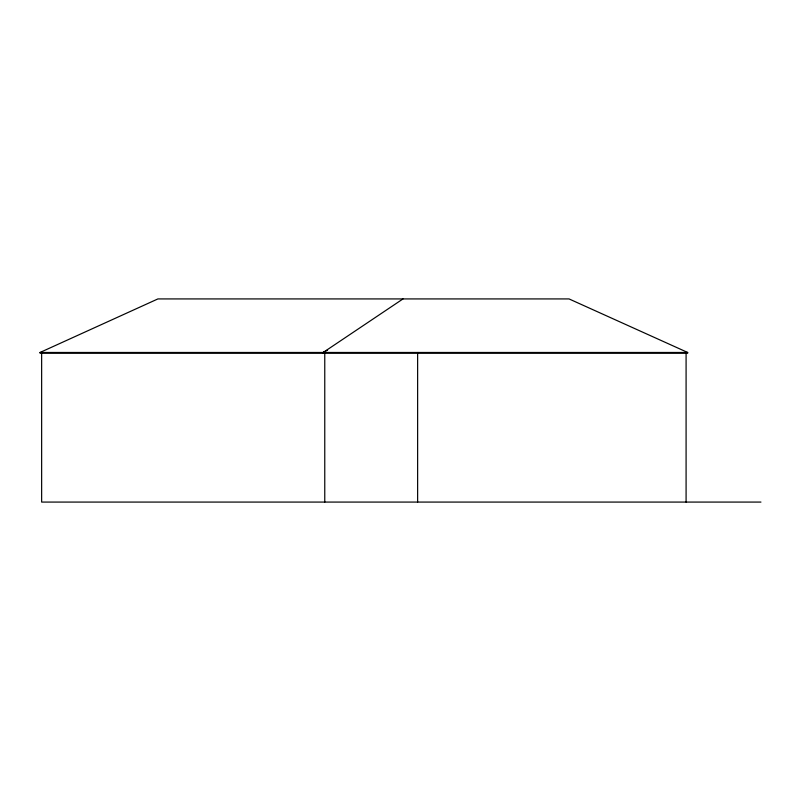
<?xml version="1.0" encoding="UTF-8"?>
<svg xmlns="http://www.w3.org/2000/svg" width="801" height="801" viewBox="0 0 801 801"><rect width="100%" height="100%" fill="white"/><g stroke="black" fill="none" stroke-linecap="round" stroke-linejoin="round"><path stroke-width="1.2" d="M323.173 353.221L323.173 352.47L402.993 298.923M323.173 352.47L327.559 350.097M40.05 352.47L157.907 298.923L569.04 298.923L687.679 352.47L687.679 353.221L40.05 353.221L40.05 352.47L687.679 352.47M760.95 502.077L41.642 502.077L41.642 353.221M686.087 353.221L686.087 502.077M417.982 352.47L417.982 353.221M417.631 353.221L417.631 502.077M324.765 353.221L324.765 502.077"/></g></svg>
